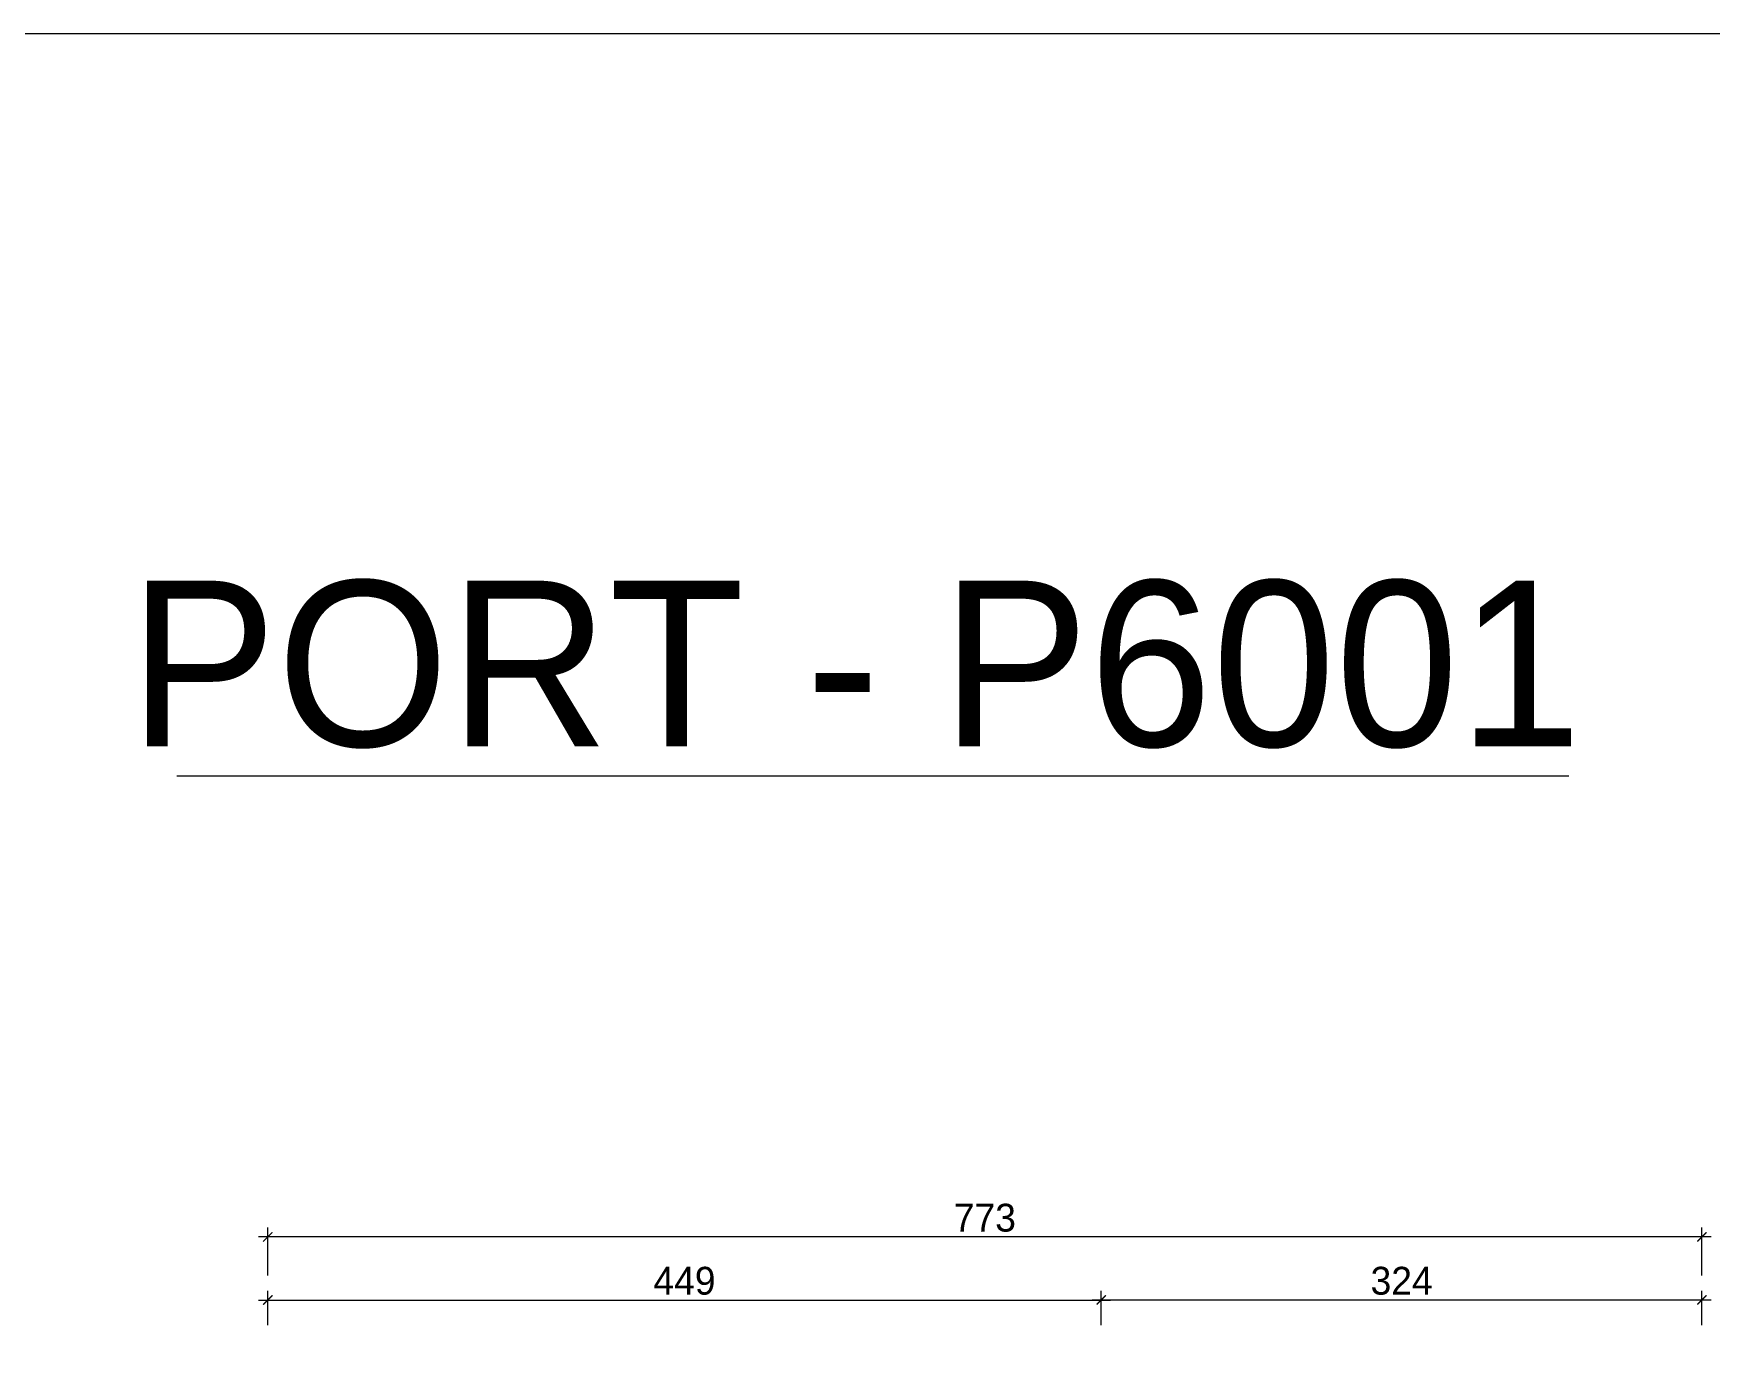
# Model space of a CAD drawing. Header units: inches. Extents: x 321 to 21697, y 7 to 6462.
# Drawn here: x 3852 to 4756, y 4926 to 5636 of the extents above; entities that cross this region are included whole.
import ezdxf

# ---------------------------------------------------------------- set-up
doc = ezdxf.new("R2010")
doc.units = ezdxf.units.IN
doc.header["$MEASUREMENT"] = 0
doc.styles.add('DIŞ ÖLÇÜ', font='FRAMDCN.TTF', dxfattribs={"height": 15})
doc.styles.get("Standard").update_dxf_attribs({"font": 'arial.ttf'})
doc.dimstyles.new('DIŞ ÖLÇÜ', dxfattribs={"dimscale": 0.5, "dimtxt": 15, "dimasz": 10, "dimexe": 10, "dimexo": 10, "dimgap": 5, "dimtad": 1, "dimdec": 0, "dimtxsty": 'DIŞ ÖLÇÜ', "dimblk": 'ARCHTICK', "dimcen": 2.5, "dimdle": 10, "dimadec": 0, "dimazin": 0, "dimtfac": 1, "dimtdec": 0, "dimtix": 1, "dimtmove": 0, "dimatfit": 3, "dimldrblk": 'ARCHTICK', "dimfxl": 60, "dimfxlon": 1, "dimlwd": -1, "dimlwe": -1, "dimarcsym": 0})

# ---------------------------------------------------------------- blocks, each defined once
blk = doc.blocks.new('_ArchTick')
at = {"color": 0, "linetype": 'ByBlock', "const_width": 0.15}
blk.add_lwpolyline([(-0.5, -0.5), (0.5, 0.5)], dxfattribs=at)
blk = doc.blocks.new('*D514')
at = {"color": 0, "transparency": 16777216}
for p, q in [((3978.07, 4966.44), (3978.07, 4992.29)), ((4751.07, 4966.44), (4751.07, 4992.29)), ((4756.07, 4987.29), (3973.07, 4987.29))]:
    blk.add_line(p, q, dxfattribs=at)
at = {"layer": 'Defpoints', "color": 0, "transparency": 16777216}
for p in [(3978.07, 4987.29), (3978.07, 4961.44), (4751.07, 4961.44)]:
    blk.add_point(p, dxfattribs=at)
at = {"color": 0, "transparency": 16777216, "xscale": 5, "yscale": 5, "zscale": 5, "rotation": 180}
blk.add_blockref('_ArchTick', (3978.07, 4987.29), dxfattribs=at)
at = {"color": 0, "transparency": 16777216, "xscale": 5, "yscale": 5, "zscale": 5}
blk.add_blockref('_ArchTick', (4751.07, 4987.29), dxfattribs=at)
at = {"color": 0, "transparency": 16777216, "insert": (4364.57, 4997.56), "char_height": 15, "attachment_point": 5, "style": 'DIŞ ÖLÇÜ'}
blk.add_mtext('773', dxfattribs=at)
blk = doc.blocks.new('*D508')
at = {"color": 0, "transparency": 16777216}
for p, q in [((4427.32, 4950.22), (4427.32, 4958.31)), ((4751.07, 4939.79), (4751.07, 4958.31)), ((4756.07, 4953.31), (4422.32, 4953.31))]:
    blk.add_line(p, q, dxfattribs=at)
at = {"layer": 'Defpoints', "color": 0, "transparency": 16777216}
for p in [(4427.32, 4953.31), (4427.32, 4945.22), (4751.07, 4934.79)]:
    blk.add_point(p, dxfattribs=at)
at = {"color": 0, "transparency": 16777216, "xscale": 5, "yscale": 5, "zscale": 5, "rotation": 180}
blk.add_blockref('_ArchTick', (4427.32, 4953.31), dxfattribs=at)
at = {"color": 0, "transparency": 16777216, "xscale": 5, "yscale": 5, "zscale": 5}
blk.add_blockref('_ArchTick', (4751.07, 4953.31), dxfattribs=at)
at = {"color": 0, "transparency": 16777216, "insert": (4589.19, 4963.58), "char_height": 15, "attachment_point": 5, "style": 'DIŞ ÖLÇÜ'}
blk.add_mtext('324', dxfattribs=at)
blk = doc.blocks.new('*D509')
at = {"color": 0, "transparency": 16777216}
for p, q in [((3978.07, 4939.79), (3978.07, 4958.31)), ((4427.32, 4939.79), (4427.32, 4958.31)), ((3973.07, 4953.31), (4432.32, 4953.31))]:
    blk.add_line(p, q, dxfattribs=at)
at = {"layer": 'Defpoints', "color": 0, "transparency": 16777216}
for p in [(4427.32, 4953.31), (3978.07, 4934.79), (4427.32, 4934.79)]:
    blk.add_point(p, dxfattribs=at)
at = {"color": 0, "transparency": 16777216, "xscale": 5, "yscale": 5, "zscale": 5, "rotation": 180}
blk.add_blockref('_ArchTick', (3978.07, 4953.31), dxfattribs=at)
at = {"color": 0, "transparency": 16777216, "xscale": 5, "yscale": 5, "zscale": 5}
blk.add_blockref('_ArchTick', (4427.32, 4953.31), dxfattribs=at)
at = {"color": 0, "transparency": 16777216, "insert": (4202.69, 4963.58), "char_height": 15, "attachment_point": 5, "style": 'DIŞ ÖLÇÜ'}
blk.add_mtext('449', dxfattribs=at)

msp = doc.modelspace()

# ---------------------------------------------------------------- linework, layer by layer
msp.add_line((4679.3, 5235.53), (3929.1, 5235.53))
msp.add_lwpolyline([(2993.14, 5635.53), (5665.06, 5635.53), (5665.06, 3113.08), (2993.14, 3113.08)], close=True)

# ---------------------------------------------------------------- texts
at = {"color": 1, "insert": (2689.02, 5340.81), "char_height": 89.2887, "attachment_point": 1}
msp.add_mtext_dynamic_manual_height_columns('\\pxqc;{\\fFranklin Gothic Medium Cond|b0|i0|c162|p34;PORT - P6001}', width=3211.5384, gutter_width=18.6, heights=[687.58], dxfattribs=at)

# ---------------------------------------------------------------- dimensions: what is measured, and where the dimension line sits
for base, p1, p2, picture, middle in [((3978.07, 4987.29), (4751.07, 4961.44), (3978.07, 4961.44), '*D514', (4364.57, 4997.56)), ((4427.32, 4953.31), (3978.07, 4934.79), (4427.32, 4934.79), '*D509', (4202.69, 4963.58)), ((4427.32, 4953.31), (4751.07, 4934.79), (4427.32, 4945.22), '*D508', (4589.19, 4963.58))]:
    dim = msp.add_linear_dim(base=base, p1=p1, p2=p2, angle=180, dimstyle='DIŞ ÖLÇÜ')
    dim.commit()
    dim.dimension.update_dxf_attribs({"geometry": picture, "text_midpoint": middle})

doc.saveas('drawing.dxf')
